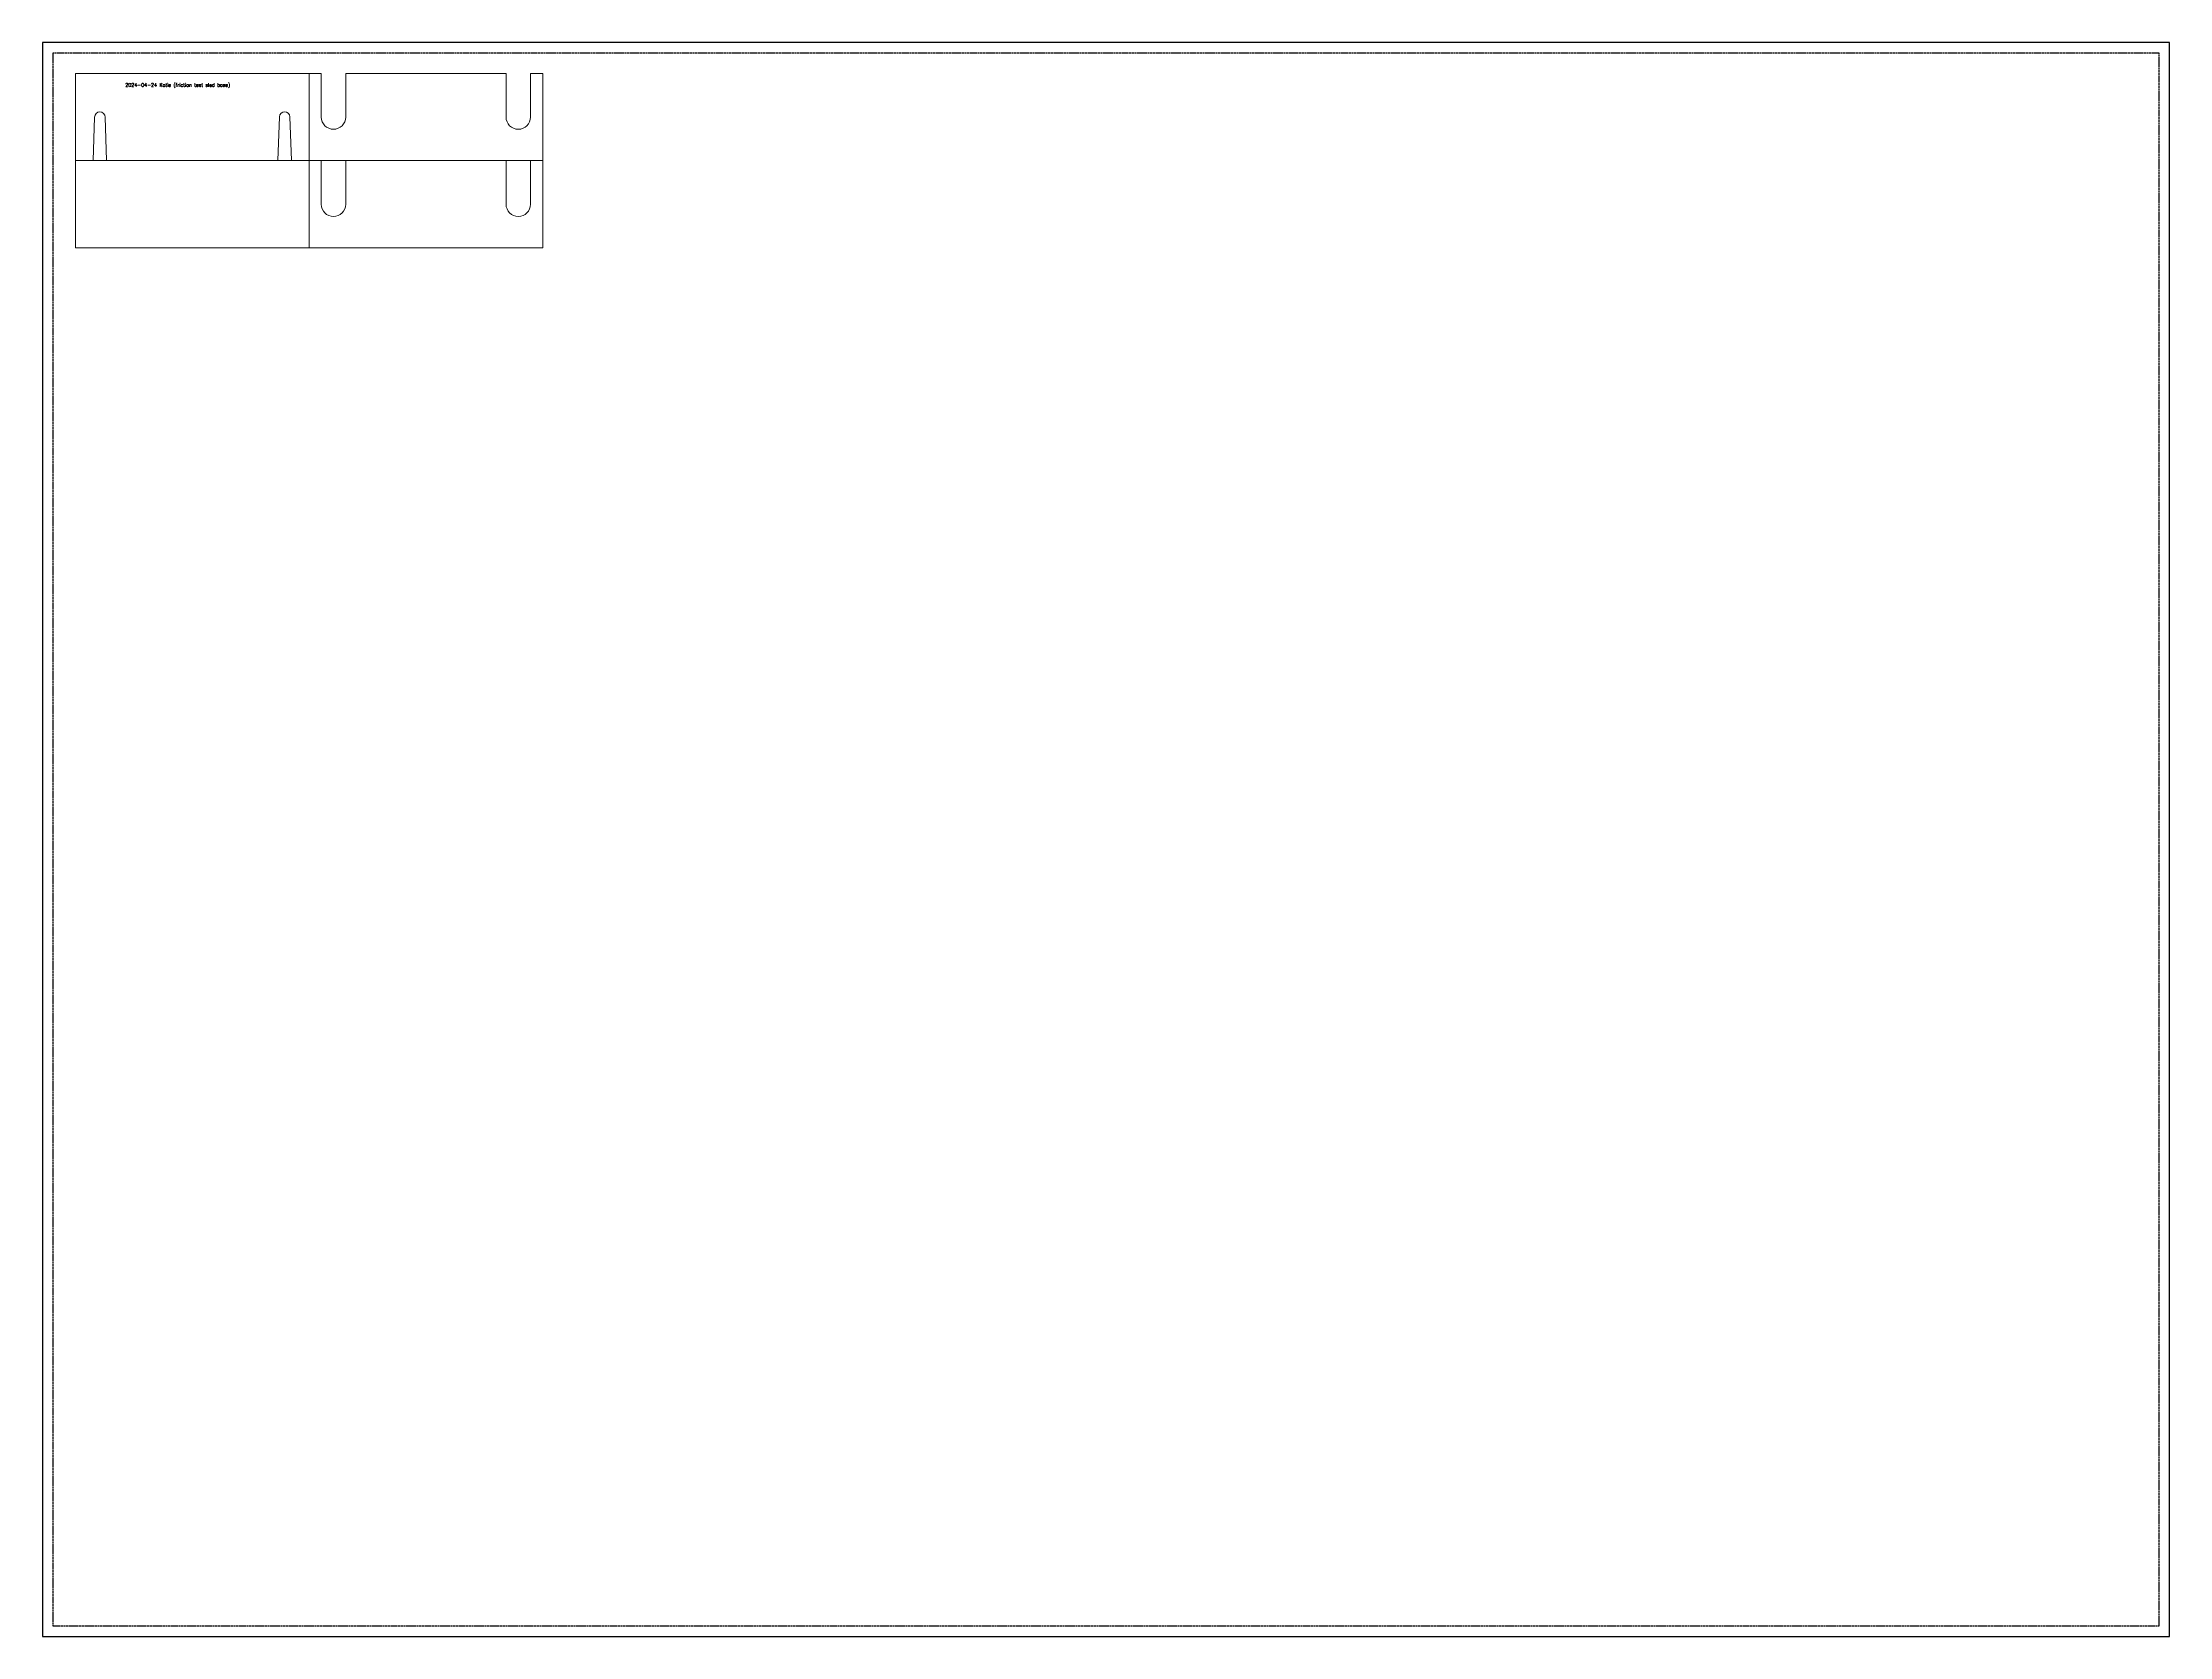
# Model space of a CAD drawing. Header units: millimetres. Extents: x 0 to 610, y 0 to 457.
import ezdxf

# ---------------------------------------------------------------- set-up
doc = ezdxf.new("R2010")
doc.units = ezdxf.units.MM
doc.header["$LTSCALE"] = 0.05
doc.linetypes.add('Dotted', pattern=[15, 12, -3])
doc.layers.get('0').update_dxf_attribs({"plot": 0})
doc.layers.add('CUT', color=1, linetype='Continuous', lineweight=0)
doc.layers.add('ETCH', color=5, linetype='Continuous', lineweight=0)
doc.styles.add('etch', font='simplex.shx', dxfattribs={"height": 1})

msp = doc.modelspace()

# ---------------------------------------------------------------- linework, layer by layer
msp.add_lwpolyline([(0, 0), (610, 0), (610, 457), (0, 457)], close=True)
at = {"linetype": 'Dotted'}
msp.add_lwpolyline([(3, 3), (607, 3), (607, 454), (3, 454)], close=True, dxfattribs=at)
at = {"layer": 'CUT'}
for p, q in [((9.44, 448.14), (79.94, 448.14)), ((9.44, 398.14), (9.44, 448.14)), ((76.44, 448.14), (76.44, 398.14)), ((79.94, 435.64), (79.94, 448.14)), ((132.94, 448.14), (86.94, 448.14)), ((86.94, 448.14), (86.94, 435.64)), ((132.94, 435.64), (132.94, 448.14)), ((143.44, 448.14), (139.94, 448.14)), ((139.94, 448.14), (139.94, 435.64)), ((143.44, 398.14), (143.44, 448.14)), ((14.5, 423.14), (14.94, 435.64)), ((17.94, 435.64), (18.38, 423.14)), ((67.5, 423.14), (67.94, 435.69)), ((70.94, 435.69), (71.38, 423.14)), ((9.44, 423.14), (143.44, 423.14)), ((79.94, 410.64), (79.94, 423.14)), ((86.94, 423.14), (86.94, 410.64)), ((132.94, 410.64), (132.94, 423.14)), ((139.94, 423.14), (139.94, 410.64)), ((143.44, 398.14), (9.44, 398.14))]:
    msp.add_line(p, q, dxfattribs=at)
for centre, radius, start, end in [((16.44, 435.64), 1.5, 0, 180), ((69.44, 435.64), 1.5, 2, 178), ((83.44, 435.64), 3.5, 180, 0), ((136.44, 435.64), 3.5, 180, 0), ((83.44, 410.64), 3.5, 180, 0), ((136.44, 410.64), 3.5, 180, 0)]:
    msp.add_arc(centre, radius, start, end, dxfattribs=at)

# ---------------------------------------------------------------- texts
at = {"layer": 'ETCH', "style": 'etch'}
msp.add_text('2024-04-24 Katie (friction test sled base)', height=1, dxfattribs=at).set_placement((23.75, 444.32))

doc.saveas('drawing.dxf')
